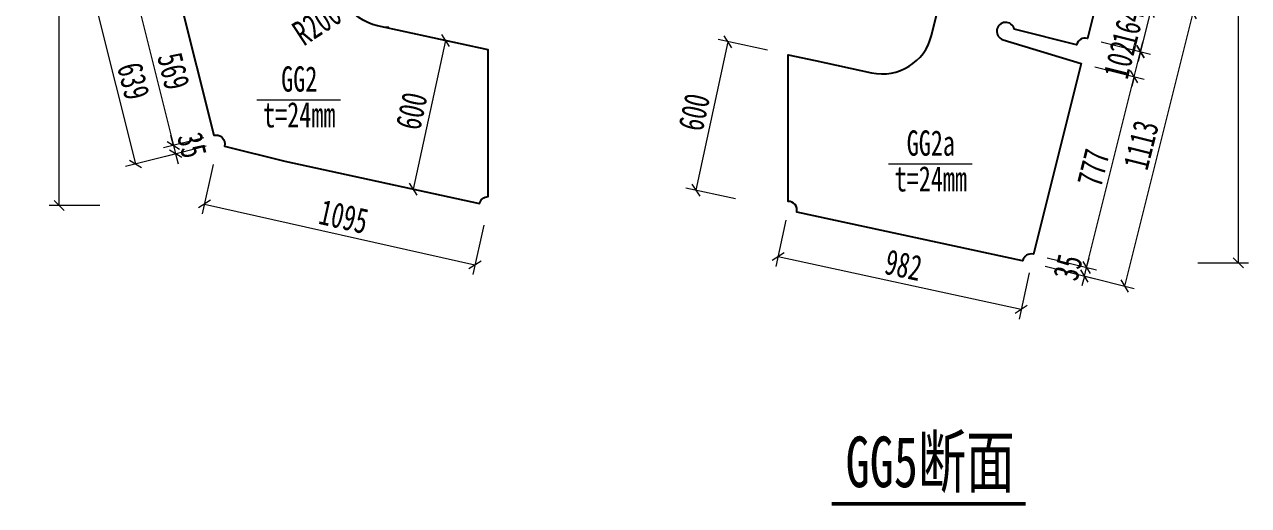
# Model space of a CAD drawing. Header units: millimetres. Extents: x -89049 to 410567, y -307459 to -100425.
# Drawn here: x 140594 to 145427, y -263258 to -261359 of the extents above; entities that cross this region are included whole.
import ezdxf
from ezdxf.enums import TextEntityAlignment as Align

# ---------------------------------------------------------------- set-up
doc = ezdxf.new("R2010")
doc.units = ezdxf.units.MM
doc.layers.get('Defpoints').update_dxf_attribs({"color": 8})
for name, color, linetype, lineweight in [('文字', 7, 'Continuous', 15), ('标注线及字体', 2, 'Continuous', 15), ('细实线', 4, 'Continuous', 15), ('钢板粗线', 1, 'Continuous', 25)]:
    doc.layers.add(name, color=color, linetype=linetype, lineweight=lineweight)
doc.styles.add('111', font='', dxfattribs={"width": 0.7})
doc.styles.add('BM_Dim', font='', dxfattribs={"width": 0.85})
doc.styles.get('111').set_extended_font_data('仿宋_GB2312')
doc.styles.get('BM_Dim').set_extended_font_data('仿宋_GB2312')
doc.dimstyles.new('200', dxfattribs={"dimscale": 0, "dimtxt": 2.5, "dimasz": 1, "dimexe": 1, "dimexo": 1, "dimgap": 0.6, "dimtad": 1, "dimdec": 0, "dimdsep": 46, "dimtxsty": '111', "dimblk": 'OBLIQUE', "dimcen": 0, "dimclrd": 4, "dimclre": 4, "dimclrt": 4, "dimadec": 1, "dimazin": 2, "dimtfac": 1, "dimtdec": 0, "dimtix": 1, "dimtmove": 2, "dimatfit": 3, "dimfxl": 4, "dimfxlon": 1, "dimtolj": 1, "dimlwd": -1, "dimlwe": -1, "dimarcsym": 0})

# ---------------------------------------------------------------- blocks, each defined once
blk = doc.blocks.new('_Oblique')
at = {"color": 0, "linetype": 'ByBlock', "lineweight": -2}
blk.add_line((-0.5, -0.5), (0.5, 0.5), dxfattribs=at)
blk = doc.blocks.new('*D2362')
at = {"layer": 'Defpoints', "color": 0, "transparency": 16777216}
for p in [(143609, -262092), (144569.2, -262299.7), (144529.6, -262482.7)]:
    blk.add_point(p, dxfattribs=at)
at = {"layer": '细实线', "color": 4, "transparency": 16777216}
for p, q in [((143600.6, -262131.1), (143561, -262314.1)), ((143569.5, -262275), (144529.6, -262482.7)), ((144560.7, -262338.8), (144521.2, -262521.8))]:
    blk.add_line(p, q, dxfattribs=at)
at = {"layer": '细实线', "color": 4, "transparency": 16777216, "xscale": 40, "yscale": 40, "zscale": 40}
for p, rotation in [((143569.5, -262275), 167.7933565321736), ((144529.6, -262482.7), 347.7933565321736)]:
    blk.add_blockref('_Oblique', p, dxfattribs=dict(at, rotation=rotation))
at = {"layer": '细实线', "color": 4, "transparency": 16777216, "insert": (144064.7, -262308.9), "char_height": 100, "attachment_point": 5, "rotation": 347.7934, "style": '111'}
blk.add_mtext('\\A1;982', dxfattribs=at)
blk = doc.blocks.new('*D2363')
at = {"layer": 'Defpoints', "color": 0, "transparency": 16777216}
for p in [(144577.7, -262265.8), (144569.2, -262299.7), (144787.5, -262318.2)]:
    blk.add_point(p, dxfattribs=at)
at = {"layer": '细实线', "color": 4, "transparency": 16777216}
for p, q in [((144632.3, -262279.4), (144826.4, -262327.9)), ((144787.5, -262318.2), (144797.2, -262279.4)), ((144623.8, -262313.4), (144817.9, -262361.9)), ((144779.1, -262352.2), (144787.5, -262318.2)), ((144779.1, -262352.2), (144769.4, -262391))]:
    blk.add_line(p, q, dxfattribs=at)
at = {"layer": '细实线', "color": 4, "transparency": 16777216, "xscale": 40, "yscale": 40, "zscale": 40}
for p, rotation in [((144779.1, -262352.2), 75.9642839969285), ((144787.5, -262318.2), 255.9642839969285)]:
    blk.add_blockref('_Oblique', p, dxfattribs=dict(at, rotation=rotation))
at = {"layer": '细实线', "color": 4, "transparency": 16777216, "insert": (144713.9, -262317.9), "char_height": 100, "attachment_point": 5, "rotation": 75.9643, "style": '111'}
blk.add_mtext('\\A1;35', dxfattribs=at)
blk = doc.blocks.new('*D2364')
at = {"layer": 'Defpoints', "color": 0, "transparency": 16777216}
for p in [(144766, -261512.3), (144975.9, -261564.8), (144577.7, -262265.8)]:
    blk.add_point(p, dxfattribs=at)
at = {"layer": '细实线', "color": 4, "transparency": 16777216}
for p, q in [((144787.5, -262318.2), (144975.9, -261564.8)), ((144820.7, -261526), (145014.7, -261574.5)), ((144632.3, -262279.4), (144826.4, -262327.9))]:
    blk.add_line(p, q, dxfattribs=at)
at = {"layer": '细实线', "color": 4, "transparency": 16777216, "xscale": 40, "yscale": 40, "zscale": 40}
for p, rotation in [((144975.9, -261564.8), 75.9642839970982), ((144787.5, -262318.2), 255.9642839970982)]:
    blk.add_blockref('_Oblique', p, dxfattribs=dict(at, rotation=rotation))
at = {"layer": '细实线', "color": 4, "transparency": 16777216, "insert": (144813.3, -261924.4), "char_height": 100, "attachment_point": 5, "rotation": 75.9643, "style": '111'}
blk.add_mtext('\\A1;777', dxfattribs=at)
blk = doc.blocks.new('*D2365')
at = {"layer": 'Defpoints', "color": 0, "transparency": 16777216}
for p in [(144790.8, -261413.4), (145000.6, -261465.8), (144766, -261512.3)]:
    blk.add_point(p, dxfattribs=at)
at = {"layer": '细实线', "color": 4, "transparency": 16777216}
for p, q in [((144845.4, -261427), (145039.4, -261475.5)), ((144975.9, -261564.8), (145000.6, -261465.8)), ((145000.6, -261465.8), (145010.3, -261427)), ((144820.7, -261526), (145014.7, -261574.5)), ((144975.9, -261564.8), (144966.2, -261603.6))]:
    blk.add_line(p, q, dxfattribs=at)
at = {"layer": '细实线', "color": 4, "transparency": 16777216, "xscale": 40, "yscale": 40, "zscale": 40}
for p, rotation in [((145000.6, -261465.8), 255.9642839971012), ((144975.9, -261564.8), 75.96428399710123)]:
    blk.add_blockref('_Oblique', p, dxfattribs=dict(at, rotation=rotation))
at = {"layer": '细实线', "color": 4, "transparency": 16777216, "insert": (144918.8, -261497.9), "char_height": 100, "attachment_point": 5, "rotation": 75.9643, "style": '111'}
blk.add_mtext('\\A1;102', dxfattribs=at)
blk = doc.blocks.new('*D2366')
at = {"layer": 'Defpoints', "color": 0, "transparency": 16777216}
for p in [(144830.6, -261254.2), (144790.8, -261413.4), (145000.6, -261465.8)]:
    blk.add_point(p, dxfattribs=at)
at = {"layer": '细实线', "color": 4, "transparency": 16777216}
for p, q in [((144885.2, -261267.9), (145079.2, -261316.4)), ((145040.4, -261306.7), (145050.1, -261267.9)), ((145040.4, -261306.7), (145000.6, -261465.8)), ((144845.4, -261427), (145039.4, -261475.5)), ((145000.6, -261465.8), (144990.9, -261504.6))]:
    blk.add_line(p, q, dxfattribs=at)
at = {"layer": '细实线', "color": 4, "transparency": 16777216, "xscale": 40, "yscale": 40, "zscale": 40}
for p, rotation in [((145040.4, -261306.7), 255.9642839971002), ((145000.6, -261465.8), 75.96428399710024)]:
    blk.add_blockref('_Oblique', p, dxfattribs=dict(at, rotation=rotation))
at = {"layer": '细实线', "color": 4, "transparency": 16777216, "insert": (144951.1, -261368.9), "char_height": 100, "attachment_point": 5, "rotation": 75.9643, "style": '111'}
blk.add_mtext('\\A1;164', dxfattribs=at)
blk = doc.blocks.new('*D2368')
at = {"layer": 'Defpoints', "color": 0, "transparency": 16777216}
for p in [(144839, -261220.3), (144569.2, -262299.7), (144937.3, -262391.7)]:
    blk.add_point(p, dxfattribs=at)
at = {"layer": '细实线', "color": 4, "transparency": 16777216}
for p, q in [((145051.9, -261273.5), (145245.9, -261322)), ((145207.1, -261312.3), (144937.3, -262391.7)), ((144782, -262352.9), (144976.1, -262401.4))]:
    blk.add_line(p, q, dxfattribs=at)
at = {"layer": '细实线', "color": 4, "transparency": 16777216, "xscale": 40, "yscale": 40, "zscale": 40}
for p, rotation in [((145207.1, -261312.3), 75.96428399709575), ((144937.3, -262391.7), 255.9642839970957)]:
    blk.add_blockref('_Oblique', p, dxfattribs=dict(at, rotation=rotation))
at = {"layer": '细实线', "color": 4, "transparency": 16777216, "insert": (145002.8, -261834.7), "char_height": 100, "attachment_point": 5, "rotation": 75.9643, "style": '111'}
blk.add_mtext('\\A1;1113', dxfattribs=at)
blk = doc.blocks.new('*D2391')
at = {"layer": 'Defpoints', "color": 0, "transparency": 16777216}
for p in [(144381, -259387.8), (145387, -259387.8), (144569.2, -262299.7)]:
    blk.add_point(p, dxfattribs=at)
at = {"layer": '细实线', "color": 4, "transparency": 16777216}
for p, q in [((145227, -259387.8), (145427, -259387.8)), ((145387, -262299.7), (145387, -259387.8)), ((145227, -262299.7), (145427, -262299.7))]:
    blk.add_line(p, q, dxfattribs=at)
at = {"layer": '细实线', "color": 4, "transparency": 16777216, "xscale": 40, "yscale": 40, "zscale": 40}
for p, rotation in [((145387, -259387.8), 90), ((145387, -262299.7), 270)]:
    blk.add_blockref('_Oblique', p, dxfattribs=dict(at, rotation=rotation))
at = {"layer": '细实线', "color": 4, "transparency": 16777216, "insert": (145315.4, -260843.8), "char_height": 100, "attachment_point": 5, "rotation": 90, "style": '111'}
blk.add_mtext('\\A1;2912', dxfattribs=at)
blk = doc.blocks.new('*D4453')
at = {"layer": 'Defpoints', "color": 0, "transparency": 16777216}
for p in [(141203.5, -261244.3), (141341.4, -261796.1), (141181.9, -261835.9)]:
    blk.add_point(p, dxfattribs=at)
at = {"layer": '细实线', "color": 4, "transparency": 16777216}
for p, q in [((141164.7, -261254), (141005.2, -261293.9)), ((141044, -261284.2), (141181.9, -261835.9)), ((141302.6, -261805.8), (141143.1, -261845.6))]:
    blk.add_line(p, q, dxfattribs=at)
at = {"layer": '细实线', "color": 4, "transparency": 16777216, "xscale": 40, "yscale": 40, "zscale": 40}
for p, rotation in [((141044, -261284.2), 104.0357160032373), ((141181.9, -261835.9), 284.0357160032373)]:
    blk.add_blockref('_Oblique', p, dxfattribs=dict(at, rotation=rotation))
at = {"layer": '细实线', "color": 4, "transparency": 16777216, "insert": (141182.4, -261542.7), "char_height": 100, "attachment_point": 5, "rotation": 284.0357, "style": '111'}
blk.add_mtext('\\A1;569', dxfattribs=at)
blk = doc.blocks.new('*D4454')
at = {"layer": 'Defpoints', "color": 0, "transparency": 16777216}
for p in [(141341.4, -261796.1), (141349.9, -261830), (141190.4, -261869.9)]:
    blk.add_point(p, dxfattribs=at)
at = {"layer": '细实线', "color": 4, "transparency": 16777216}
for p, q in [((141302.6, -261805.8), (141143.1, -261845.6)), ((141181.9, -261835.9), (141172.2, -261797.1)), ((141311.1, -261839.7), (141151.6, -261879.6)), ((141181.9, -261835.9), (141190.4, -261869.9)), ((141190.4, -261869.9), (141200.1, -261908.7))]:
    blk.add_line(p, q, dxfattribs=at)
at = {"layer": '细实线', "color": 4, "transparency": 16777216, "xscale": 40, "yscale": 40, "zscale": 40}
for p, rotation in [((141181.9, -261835.9), 284.0357160033142), ((141190.4, -261869.9), 104.0357160033142)]:
    blk.add_blockref('_Oblique', p, dxfattribs=dict(at, rotation=rotation))
at = {"layer": '细实线', "color": 4, "transparency": 16777216, "insert": (141255.6, -261835.6), "char_height": 100, "attachment_point": 5, "rotation": 284.0357, "style": '111'}
blk.add_mtext('\\A1;35', dxfattribs=at)
blk = doc.blocks.new('*D4455')
at = {"layer": 'Defpoints', "color": 0, "transparency": 16777216}
for p in [(141195, -261210.4), (141349.9, -261830), (141032.2, -261909.4)]:
    blk.add_point(p, dxfattribs=at)
at = {"layer": '细实线', "color": 4, "transparency": 16777216}
for p, q in [((141032.5, -261251), (140838.5, -261299.5)), ((140877.3, -261289.8), (141032.2, -261909.4)), ((141187.5, -261870.6), (140993.4, -261919.1))]:
    blk.add_line(p, q, dxfattribs=at)
at = {"layer": '细实线', "color": 4, "transparency": 16777216, "xscale": 40, "yscale": 40, "zscale": 40}
for p, rotation in [((140877.3, -261289.8), 104.0357160032406), ((141032.2, -261909.4), 284.0357160032406)]:
    blk.add_blockref('_Oblique', p, dxfattribs=dict(at, rotation=rotation))
at = {"layer": '细实线', "color": 4, "transparency": 16777216, "insert": (141024.2, -261582.2), "char_height": 100, "attachment_point": 5, "rotation": 284.0357, "style": '111'}
blk.add_mtext('\\A1;639', dxfattribs=at)
blk = doc.blocks.new('*D4456')
at = {"layer": 'Defpoints', "color": 0, "transparency": 16777216}
for p in [(141356.8, -261834.2), (142425, -262073.4), (142372.7, -262307.1)]:
    blk.add_point(p, dxfattribs=at)
at = {"layer": '细实线', "color": 4, "transparency": 16777216}
for p, q in [((141339.4, -261911.7), (141295.7, -262106.9)), ((141304.5, -262067.9), (142372.7, -262307.1)), ((142407.6, -262150.9), (142363.9, -262346.1))]:
    blk.add_line(p, q, dxfattribs=at)
at = {"layer": '细实线', "color": 4, "transparency": 16777216, "xscale": 40, "yscale": 40, "zscale": 40}
for p, rotation in [((141304.5, -262067.9), 167.3788541049602), ((142372.7, -262307.1), 347.3788541049602)]:
    blk.add_blockref('_Oblique', p, dxfattribs=dict(at, rotation=rotation))
at = {"layer": '细实线', "color": 4, "transparency": 16777216, "insert": (141854.2, -262117.6), "char_height": 100, "attachment_point": 5, "rotation": 347.3789, "style": '111'}
blk.add_mtext('\\A1;1095', dxfattribs=at)
blk = doc.blocks.new('*D4459')
at = {"layer": 'Defpoints', "color": 0, "transparency": 16777216}
for p in [(142038, -261374.6), (141909.9, -261960.8), (142128.3, -262008.5)]:
    blk.add_point(p, dxfattribs=at)
at = {"layer": '细实线', "color": 4, "transparency": 16777216}
for p, q in [((142100.2, -261388.2), (142295.6, -261430.9)), ((142256.5, -261422.4), (142128.3, -262008.5)), ((141972, -261974.4), (142167.4, -262017.1))]:
    blk.add_line(p, q, dxfattribs=at)
at = {"layer": '细实线', "color": 4, "transparency": 16777216, "xscale": 40, "yscale": 40, "zscale": 40}
for p, rotation in [((142256.5, -261422.4), 77.66811473255065), ((142128.3, -262008.5), 257.6681147325507)]:
    blk.add_blockref('_Oblique', p, dxfattribs=dict(at, rotation=rotation))
at = {"layer": '细实线', "color": 4, "transparency": 16777216, "insert": (142122.5, -261700.2), "char_height": 100, "attachment_point": 5, "rotation": 77.6681, "style": '111'}
blk.add_mtext('\\A1;600', dxfattribs=at)
blk = doc.blocks.new('*D4460')
at = {"layer": 'Defpoints', "color": 0, "transparency": 16777216}
for p in [(142030.1, -261168.2), (141863, -261278)]:
    blk.add_point(p, dxfattribs=at)
at = {"layer": '细实线', "color": 4, "transparency": 16777216}
for p, q in [((141863, -261278), (142030.1, -261168.2)), ((142030.1, -261168.2), (141863, -261278))]:
    blk.add_line(p, q, dxfattribs=at)
blk.add_arc((142030.1, -261168.2), 200, 201.8206, 270.8535, dxfattribs=at)
at = {"layer": '细实线', "color": 4, "transparency": 16777216, "xscale": 40, "yscale": 40, "zscale": 40, "rotation": 213.298943028947}
blk.add_blockref('_Oblique', (141863, -261278), dxfattribs=at)
at = {"layer": '细实线', "color": 4, "transparency": 16777216, "insert": (141749.2, -261352.7), "char_height": 100, "attachment_point": 5, "rotation": 33.2989, "style": '111'}
blk.add_mtext('\\A1;R200', dxfattribs=at)
blk = doc.blocks.new('*D4462')
at = {"layer": 'Defpoints', "color": 0, "transparency": 16777216}
for p in [(140731.1, -259378), (142425, -259378), (142425, -262073.4)]:
    blk.add_point(p, dxfattribs=at)
at = {"layer": '细实线', "color": 4, "transparency": 16777216}
for p, q in [((140891.1, -259378), (140691.1, -259378)), ((140731.1, -262073.4), (140731.1, -259378)), ((140891.1, -262073.4), (140691.1, -262073.4))]:
    blk.add_line(p, q, dxfattribs=at)
at = {"layer": '细实线', "color": 4, "transparency": 16777216, "xscale": 40, "yscale": 40, "zscale": 40}
for p, rotation in [((140731.1, -259378), 90), ((140731.1, -262073.4), 270)]:
    blk.add_blockref('_Oblique', p, dxfattribs=dict(at, rotation=rotation))
at = {"layer": '细实线', "color": 4, "transparency": 16777216, "insert": (140659.5, -260725.7), "char_height": 100, "attachment_point": 5, "rotation": 90, "style": '111'}
blk.add_mtext('\\A1;2695', dxfattribs=at)
blk = doc.blocks.new('*D4463')
at = {"layer": 'Defpoints', "color": 0, "transparency": 16777216}
for p in [(143827.6, -261525.4), (143244.7, -262013.2), (143700.8, -262111.9)]:
    blk.add_point(p, dxfattribs=at)
at = {"layer": '细实线', "color": 4, "transparency": 16777216}
for p, q in [((143528, -261460.6), (143332.5, -261418.3)), ((143371.6, -261426.8), (143244.7, -262013.2)), ((143401.1, -262047), (143205.6, -262004.7))]:
    blk.add_line(p, q, dxfattribs=at)
at = {"layer": '细实线', "color": 4, "transparency": 16777216, "xscale": 40, "yscale": 40, "zscale": 40}
for p, rotation in [((143371.6, -261426.8), 77.79335653056881), ((143244.7, -262013.2), 257.7933565305688)]:
    blk.add_blockref('_Oblique', p, dxfattribs=dict(at, rotation=rotation))
at = {"layer": '细实线', "color": 4, "transparency": 16777216, "insert": (143238.2, -261704.9), "char_height": 100, "attachment_point": 5, "rotation": 77.7934, "style": '111'}
blk.add_mtext('\\A1;600', dxfattribs=at)

msp = doc.modelspace()

# ---------------------------------------------------------------- linework, layer by layer
at = {"color": 6, "const_width": 14.4}
msp.add_lwpolyline([(143780.8, -263250.7), (144546.7, -263250.7)], dxfattribs=at)
at = {"layer": '细实线'}
for p, q in [((141511.2, -261656.6), (141842, -261656.6)), ((144004.9, -261909.5), (144335.7, -261909.5))]:
    msp.add_line(p, q, dxfattribs=at)
at = {"layer": '钢板粗线'}
for points in [[(141203.5, -261244.3), (141341.4, -261796.1, -0.565971), (141383.9, -261838.5), (141621.3, -261897.7), (142390.8, -262065.9, -0.35249), (142425, -262038.4), (142425, -261459.2), (141987.4, -261363.6, -0.422951), (141836.1, -261119.7)], [(144830.6, -261254.2), (144790.8, -261413.4, 0.414021), (144748.3, -261438.8), (144502.1, -261377.2, 1.730969), (144457.8, -261418.7), (144766, -261512.3), (144577.7, -262265.8, 0.423595), (144535, -262292.3), (143643.3, -262099.4, 0.478083), (143609, -262057), (143609, -261477.9), (143716.5, -261501.4), (143938.7, -261549.5, 0.404894), (144175, -261402.5), (144208.5, -261268.8, 0.123101)]]:
    msp.add_lwpolyline(points, format="xyb", dxfattribs=at)

# ---------------------------------------------------------------- texts
at = {"layer": '文字', "style": 'BM_Dim', "width": 0.7}
for s, p in [('GG2', (141678.9, -261653.8)), ('t=24mm', (141678.9, -261795)), ('GG2a', (144172.6, -261906.7)), ('t=24mm', (144172.6, -262047.9))]:
    msp.add_text(s, height=100, dxfattribs=at).set_placement(p, align=Align.BOTTOM_CENTER)
at = {"layer": '标注线及字体', "style": '111', "width": 0.7}
msp.add_text('GG5断面', height=200, dxfattribs=at).set_placement((144169.8, -263082.3), align=Align.MIDDLE)

# ---------------------------------------------------------------- dimensions: what is measured, and where the dimension line sits
at = {"layer": '细实线'}
for base, p1, p2, picture, middle in [((140731.1, -259378), (142425, -262073.4), (142425, -259378), '*D4462', (140659.5, -260725.7)), ((145387, -259387.8), (144569.2, -262299.7), (144381, -259387.8), '*D2391', (145315.4, -260843.8))]:
    dim = msp.add_linear_dim(base=base, p1=p1, p2=p2, angle=90, dimstyle='200', override={"dimscale": 40, "dimblk": 'Oblique'}, dxfattribs=at)
    dim.commit()
    dim.dimension.update_dxf_attribs({"geometry": picture, "text_midpoint": middle})
dim = msp.add_radius_dim(center=(142030.1, -261168.2), mpoint=(141863, -261278), dimstyle='200', override={"dimscale": 40, "dimblk": 'Oblique'}, dxfattribs=at)
dim.commit()
dim.dimension.update_dxf_attribs({"geometry": '*D4460', "text_midpoint": (141749.2, -261352.7), "dimtype": 164})
for p1, p2, distance, picture, middle in [((141195, -261210.4), (141349.9, -261830), -327.4, '*D4455', (141024.2, -261582.2)), ((144839, -261220.3), (144569.2, -262299.7), 379.4, '*D2368', (145002.8, -261834.7)), ((141203.5, -261244.3), (141341.4, -261796.1), -164.4, '*D4453', (141182.4, -261542.7)), ((144830.6, -261254.2), (144790.8, -261413.4), 216.3, '*D2366', (144951.1, -261368.9)), ((142038, -261374.6), (141909.9, -261960.8), 223.6, '*D4459', (142122.5, -261700.2)), ((144766, -261512.3), (144790.8, -261413.4), -216.3, '*D2365', (144918.8, -261497.9)), ((143827.6, -261525.4), (143700.8, -262111.9), -466.6, '*D4463', (143238.2, -261704.9)), ((144577.7, -262265.8), (144766, -261512.3), -216.3, '*D2364', (144813.3, -261924.4)), ((141341.4, -261796.1), (141349.9, -261830), -164.4, '*D4454', (141255.6, -261835.6)), ((141356.8, -261834.2), (142425, -262073.4), -239.5, '*D4456', (141854.2, -262117.6)), ((143609, -262092), (144569.2, -262299.7), -187.2, '*D2362', (144064.7, -262308.9)), ((144569.2, -262299.7), (144577.7, -262265.8), -216.3, '*D2363', (144713.9, -262317.9))]:
    dim = msp.add_aligned_dim(p1=p1, p2=p2, distance=distance, dimstyle='200', override={"dimscale": 40, "dimblk": 'Oblique'}, dxfattribs=at)
    dim.commit()
    dim.dimension.update_dxf_attribs({"geometry": picture, "text_midpoint": middle})

doc.saveas('drawing.dxf')
